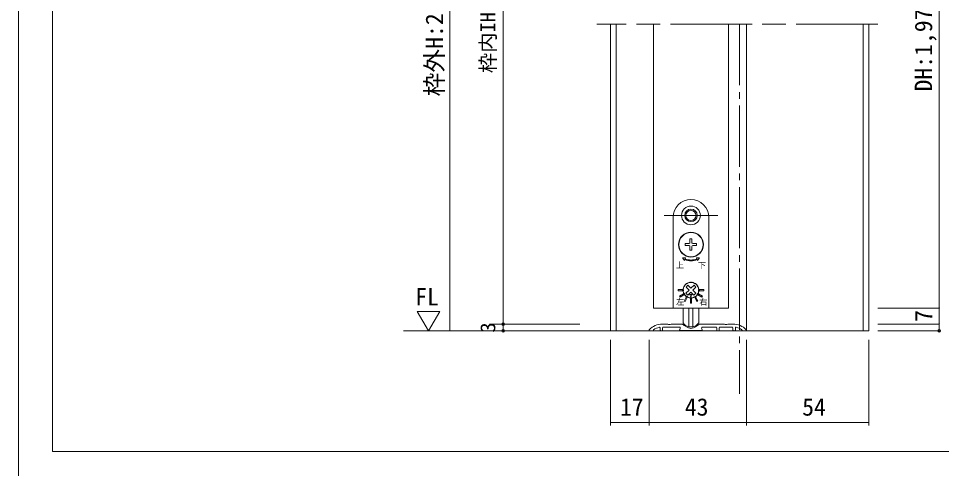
# Model space of a CAD drawing. Units: millimetres on the paper, enlarged 10 times, with parts at other scales. Extents: x -1985 to 2015, y -1370 to 1400.
# Drawn here: x -1985 to -626, y -78 to 585 of the extents above; entities that cross this region are included whole.
import ezdxf
from ezdxf.enums import TextEntityAlignment as Align

# ---------------------------------------------------------------- set-up
doc = ezdxf.new("R2010")
doc.units = ezdxf.units.MM
doc.header["$LTSCALE"] = 10
doc.header["$PDMODE"] = 32
doc.header["$PDSIZE"] = 4
for name, pattern in [('CHAIN', [18.5, 12, -1.5, 3.5, -1.5]), ('CHAIN2', [12, 9, -1, 1, -1]), ('USER1', [19.05, 12.7, -6.35])]:
    doc.linetypes.add(name, pattern=pattern)
doc.layers.add('1-1_0', color=7, linetype='Continuous', lineweight=20)
doc.layers.add('2-0', color=7, linetype='Continuous', lineweight=18)
doc.styles.add('ＭＳ ゴシック', font='')
doc.styles.get('ＭＳ ゴシック').set_extended_font_data('MS Gothic')

msp = doc.modelspace()

# ---------------------------------------------------------------- linework, layer by layer
at = {"layer": '1-1_0'}
for points in [[(2015, -1370), (2015, 1400), (-1985, 1400), (-1985, -1370)], [(395, -52.5), (-1935, -52.5), (-1935, 1350)], [(395, -52.5), (-1935, -52.5), (-1935, 1350)]]:
    msp.add_lwpolyline(points, dxfattribs=at)
at = {"layer": '2-0', "color": 4, "lineweight": 9}
for p, q in [((-1349.93, 1069.06), (-1349.93, 125.24)), ((-1271.59, 949.06), (-1271.59, 135.24)), ((-1398.12, 153.92), (-1381.42, 125.24)), ((-1364.93, 153.92), (-1398.12, 153.92)), ((-1381.42, 125.24), (-1364.93, 153.92)), ((-720.18, 158.57), (-630.04, 158.57)), ((-630.04, 158.57), (-630.04, 135.24)), ((-630.04, 151.91), (-630.04, 135.24)), ((-1113.52, 125.24), (-1418.27, 125.24)), ((-1291.59, 135.24), (-1158.52, 135.24)), ((-1291.59, 125.24), (-1158.52, 125.24)), ((-1271.59, 135.24), (-1271.59, 125.24)), ((-720.18, 135.24), (-630.04, 135.24)), ((-720.18, 125.24), (-630.04, 125.24)), ((-630.04, 135.24), (-630.04, 125.24)), ((-630.04, 135.24), (-630.04, 125.24))]:
    msp.add_line(p, q, dxfattribs=at)
at = {"layer": '2-0', "linetype": 'CHAIN', "lineweight": 20}
msp.add_line((-720.33, 576.91), (-1133.67, 576.91), dxfattribs=at)
at = {"layer": '2-0', "lineweight": 20}
for p, q in [((-1113.52, 125.24), (-1113.52, 576.91)), ((-1105.18, 576.91), (-1105.18, 125.24)), ((-1050.18, 158.57), (-1050.18, 576.91)), ((-940.18, 576.91), (-940.18, 158.57)), ((-913.52, 576.91), (-913.52, 125.24)), ((-741.85, 576.91), (-741.85, 125.24)), ((-733.52, 576.91), (-733.52, 125.24)), ((-1050.18, 158.57), (-940.18, 158.57)), ((-733.52, 125.24), (-1113.52, 125.24)), ((-733.52, 125.24), (-1113.52, 125.24)), ((-891.85, 125.24), (-733.52, 125.24)), ((-891.85, 125.24), (-733.52, 125.24)), ((-1113.52, 111.91), (-1113.52, -13.97)), ((-1056.79, 111.91), (-1056.79, -13.97)), ((-1056.79, 47.34), (-1056.79, 111.91)), ((-733.52, 111.91), (-733.52, -13.97)), ((-1113.31, -9.8), (-1113.73, -9.8)), ((-1057.31, -9.8), (-1056.27, -9.8)), ((-913, -9.8), (-914.04, -9.8)), ((-733.73, -9.8), (-733.31, -9.8))]:
    msp.add_line(p, q, dxfattribs=at)
at = {"layer": '2-0', "color": 4, "linetype": 'CHAIN2', "lineweight": 9}
msp.add_line((-923.52, 576.91), (-923.52, 32.74), dxfattribs=at)
at = {"layer": '2-0', "color": 2, "linetype": 'USER1'}
msp.add_line((-1034.68, 295.24), (-955.68, 295.24), dxfattribs=at)
at = {"layer": '2-0'}
for p, q in [((-1021.52, 292.24), (-1021.52, 158.57)), ((-968.85, 158.57), (-968.85, 292.24)), ((-993.68, 260.57), (-996.68, 260.57)), ((-996.68, 255.07), (-996.68, 260.57)), ((-993.68, 255.07), (-993.68, 260.57)), ((-998.02, 250.74), (-1003.52, 250.74)), ((-996.68, 243.91), (-996.68, 249.41)), ((-993.68, 243.91), (-993.68, 249.41)), ((-986.85, 253.74), (-992.35, 253.74)), ((-986.85, 250.74), (-992.35, 250.74)), ((-986.85, 253.74), (-986.85, 250.74)), ((-993.68, 243.91), (-996.68, 243.91)), ((-995.15, 188.07), (-990.62, 192.49)), ((-1002.55, 180.85), (-998.01, 185.27)), ((-999.75, 177.99), (-1002.55, 180.85)), ((-998.01, 185.27), (-1002.44, 189.81)), ((-999.75, 177.99), (-995.22, 182.41)), ((-990.8, 177.88), (-995.22, 182.41)), ((-987.93, 180.67), (-990.8, 177.88)), ((-1021.52, 158.57), (-968.85, 158.57)), ((-1006.85, 138.13), (-1006.85, 158.57)), ((-998.1, 158.57), (-998.1, 131.06)), ((-992.27, 158.57), (-992.27, 131.06)), ((-983.52, 158.57), (-983.52, 138.13)), ((-1113.52, 125.24), (-733.52, 125.24)), ((-1113.52, 125.24), (-733.52, 125.24)), ((-1055.85, 125.24), (-1051.18, 125.24)), ((-1050.18, 126.24), (-1050.18, 126.77)), ((-1040.52, 129.47), (-1040.52, 126.24)), ((-1039.52, 125.24), (-1037.85, 125.24)), ((-1037.23, 135.24), (-1029.35, 135.24)), ((-1036.85, 126.24), (-1036.85, 129.91)), ((-1035.85, 130.91), (-1012.58, 130.91)), ((-1007.68, 135.24), (-1024.35, 135.24)), ((-1011.72, 127.41), (-1011.14, 128.41)), ((-1010.85, 125.91), (-995.18, 125.91)), ((-998.1, 131.06), (-992.27, 131.06)), ((-979.52, 125.91), (-995.18, 125.91)), ((-946.02, 135.24), (-982.68, 135.24)), ((-978.65, 127.41), (-979.23, 128.41)), ((-958.18, 130.91), (-977.79, 130.91)), ((-957.18, 129.91), (-957.18, 126.24)), ((-956.18, 125.24), (-954.52, 125.24)), ((-953.52, 126.24), (-953.52, 129.91)), ((-952.52, 130.91), (-934.52, 130.91)), ((-933.14, 135.24), (-941.02, 135.24)), ((-933.52, 126.24), (-933.52, 129.91)), ((-930.85, 125.24), (-932.52, 125.24)), ((-929.85, 129.47), (-929.85, 126.24)), ((-920.18, 126.24), (-920.18, 126.77)), ((-914.52, 125.24), (-919.18, 125.24))]:
    msp.add_line(p, q, dxfattribs=at)
at = {"layer": '2-0', "color": 4, "lineweight": 9}
msp.add_lwpolyline([(-720.18, 949.06), (-630.04, 949.06), (-630.04, 151.91)], dxfattribs=at)
at = {"layer": '2-0'}
for points in [[(-998.02, 253.74), (-1003.52, 253.74), (-1003.52, 250.74)], [(-1003.86, 231.3), (-1003.35, 232.53), (-1007.68, 232.53), (-1004.88, 228.83), (-1004.37, 230.07)], [(-986, 230.07), (-985.49, 228.83), (-982.69, 232.53), (-987.02, 232.53), (-986.51, 231.3)], [(-995.15, 188.07), (-999.57, 192.6), (-1002.44, 189.81)], [(-987.93, 180.67), (-992.36, 185.2), (-987.82, 189.63), (-990.62, 192.49)]]:
    msp.add_lwpolyline(points, dxfattribs=at)
for points in [[(-1014.18, 184.41), (-1007.52, 184.41), (-1007.52, 186.07), (-1014.18, 186.07)], [(-1011.22, 175.02), (-1005.45, 178.35), (-1006.28, 179.79), (-1012.06, 176.46)], [(-995.31, 174.91), (-993.59, 178.89), (-996.93, 178.93)], [(-978.31, 176.46), (-984.09, 179.79), (-984.92, 178.35), (-979.15, 175.02)], [(-976.18, 186.07), (-982.85, 186.07), (-982.85, 184.41), (-976.18, 184.41)], [(-1003.96, 168.37), (-1000.63, 174.14), (-1002.07, 174.97), (-1005.41, 169.2)], [(-994.35, 172.91), (-996.02, 172.91), (-996.02, 166.24), (-994.35, 166.24)], [(-984.96, 169.2), (-988.3, 174.97), (-989.74, 174.14), (-986.41, 168.37)]]:
    msp.add_lwpolyline(points, close=True, dxfattribs=at)
at = {"layer": '2-0', "lineweight": 20}
for points in [[(-913.52, 47.34), (-913.52, 111.91), (-913.52, -13.97)], [(-1113.52, -9.8), (-1056.79, -9.8), (-913.52, -9.8), (-733.52, -9.8)]]:
    msp.add_lwpolyline(points, dxfattribs=at)
at = {"layer": '2-0'}
for centre, radius in [((-995.18, 295.24), 13.83), ((-995.18, 295.24), 9.17), ((-995.18, 295.24), 7.5), ((-995.18, 252.24), 18.33), ((-995.18, 252.24), 17.83)]:
    msp.add_circle(centre, radius, dxfattribs=at)
for centre, radius, start, end in [((-995.18, 292.24), 26.33, 0, 180), ((-998.02, 255.07), 1.33, 270, 360), ((-998.02, 249.41), 1.33, 360, 90), ((-992.35, 255.07), 1.33, 180, 270), ((-992.35, 249.41), 1.33, 90, 180), ((-995.18, 252.24), 22.67, 247.5, 292.5), ((-995.18, 252.24), 24, 247.5, 292.5), ((-995.18, 185.24), 11.67, 98.90298, 201.09702), ((-1002.88, 187.97), 3.33, 129.87866, 160.42431), ((-995.18, 185.24), 11.17, 146.90028, 151.69834), ((-1001.27, 190.68), 3.33, 138.17431, 168.71996), ((-995.18, 185.24), 11.5, 130.42431, 138.17431), ((-1000.48, 191.46), 3.33, 99.87866, 130.42431), ((-995.18, 185.24), 11.17, 116.90028, 121.69834), ((-997.73, 193), 3.33, 108.17431, 138.71996), ((-995.18, 185.24), 11.5, 100.42431, 108.17431), ((-996.66, 193.27), 3.33, 69.87866, 100.42431), ((-996.63, 194.46), 2.33, 72.61143, 98.90298), ((-995.18, 199.07), 2.5, 252.61143, 287.38857), ((-995.18, 185.24), 11.17, 86.90028, 91.69834), ((-993.51, 193.23), 3.33, 78.17431, 108.71996), ((-993.74, 194.46), 2.33, 81.09702, 107.38857), ((-995.18, 185.24), 11.67, 338.90298, 81.09702), ((-995.18, 185.24), 11.5, 70.42431, 78.17431), ((-992.45, 192.93), 3.33, 39.87866, 70.42431), ((-995.18, 185.24), 11.17, 56.90028, 61.69834), ((-989.74, 191.32), 3.33, 48.17431, 78.71996), ((-995.18, 185.24), 11.5, 40.42431, 48.17431), ((-988.97, 190.53), 3.33, 9.87866, 40.42431), ((-995.18, 185.24), 11.17, 26.90028, 31.69834), ((-987.42, 187.79), 3.33, 18.17431, 48.71996), ((-1003.22, 183.76), 3.33, 159.87866, 190.42431), ((-1003.18, 186.91), 3.33, 168.17431, 198.71996), ((-995.18, 185.24), 11.5, 190.42431, 198.17431), ((-995.18, 185.24), 11.5, 160.42431, 168.17431), ((-995.18, 185.24), 11.17, 176.90028, 181.69834), ((-1002.94, 182.69), 3.33, 198.17431, 228.71996), ((-1003.89, 181.88), 2.33, 201.09702, 227.38857), ((-1007.16, 178.32), 2.5, 12.61143, 47.38857), ((-995.18, 185.24), 11.17, 206.90028, 211.69834), ((-1002.45, 179.38), 2.33, 192.61143, 218.90298), ((-1001.4, 179.94), 3.33, 189.87866, 220.42431), ((-995.18, 185.24), 11.67, 218.90298, 321.09702), ((-995.18, 185.24), 11.5, 220.42431, 228.17431), ((-1000.63, 179.15), 3.33, 228.17431, 258.71996), ((-995.18, 185.24), 11.5, 310.42431, 318.17431), ((-989.1, 179.79), 3.33, 318.17431, 348.71996), ((-987.92, 179.38), 2.33, 321.09702, 347.38857), ((-995.18, 185.24), 11.17, 326.90028, 331.69834), ((-983.2, 178.32), 2.5, 132.61143, 167.38857), ((-987.49, 182.5), 3.33, 309.87866, 340.42431), ((-986.48, 181.88), 2.33, 312.61143, 338.90298), ((-995.18, 185.24), 11.5, 340.42431, 348.17431), ((-995.18, 185.24), 11.5, 10.42431, 18.17431), ((-995.18, 185.24), 11.17, 356.90028, 1.69834), ((-987.19, 183.56), 3.33, 348.17431, 18.71996), ((-987.15, 186.72), 3.33, 339.87866, 10.42431), ((-995.18, 185.24), 11.17, 236.90028, 241.69834), ((-997.92, 177.54), 3.33, 219.87866, 250.42431), ((-995.18, 185.24), 11.5, 250.42431, 258.17431), ((-996.86, 177.25), 3.33, 258.17431, 288.71996), ((-995.18, 185.24), 11.17, 266.90028, 271.69834), ((-993.71, 177.21), 3.33, 249.87866, 280.42431), ((-995.18, 185.24), 11.5, 280.42431, 288.17431), ((-992.64, 177.48), 3.33, 288.17431, 318.71996), ((-995.18, 185.24), 11.17, 296.90028, 301.69834), ((-989.89, 179.02), 3.33, 279.87866, 310.42431), ((-1005.18, 138.13), 1.67, 180, 210.56067), ((-995.14, 144.06), 13.33, 210.56067, 257.16143), ((-995.23, 144.06), 13.33, 282.83857, 329.43933), ((-985.18, 138.13), 1.67, 329.43933, 360), ((-1055.85, 126.24), 1, 136.50339, 270), ((-1037.23, 108.57), 26.67, 90, 136.50339), ((-1051.18, 126.24), 1, 270, 0), ((-1037.23, 108.57), 22.33, 101.58901, 125.44735), ((-1041.52, 129.47), 1, 0, 101.58901), ((-1039.52, 126.24), 1, 180, 270), ((-1037.85, 126.24), 1, 270, 0), ((-1035.85, 129.91), 1, 90, 180), ((-1026.85, 139.59), 5.02, 240.13717, 299.86283), ((-1012.58, 129.24), 1.67, 330, 90), ((-1010.85, 126.91), 1, 150, 270), ((-992.17, 150.36), 21.67, 224.26307, 261.9973), ((-998.2, 150.36), 21.67, 278.0027, 315.73693), ((-979.52, 126.91), 1, 270, 30), ((-977.79, 129.24), 1.67, 90, 210), ((-958.18, 129.91), 1, 0, 90), ((-956.18, 126.24), 1, 180, 270), ((-954.52, 126.24), 1, 270, 0), ((-952.52, 129.91), 1, 90, 180), ((-943.52, 139.59), 5.02, 240.13717, 299.86283), ((-934.52, 129.91), 1, 0, 90), ((-932.52, 126.24), 1, 180, 270), ((-933.14, 108.57), 26.67, 43.49661, 90), ((-930.85, 126.24), 1, 270, 0), ((-928.85, 129.47), 1, 78.41099, 180), ((-933.14, 108.57), 22.33, 54.55265, 78.41099), ((-919.18, 126.24), 1, 180, 270), ((-914.52, 126.24), 1, 270, 43.49661)]:
    msp.add_arc(centre, radius, start, end, dxfattribs=at)
at = {"layer": '2-0', "color": 4, "lineweight": 9}
for centre, start, end in [((-630.04, 158.57), 90, 270), ((-630.04, 158.57), 90, 270), ((-630.04, 158.57), 90, 270), ((-630.04, 158.57), 90, 270), ((-630.04, 158.57), 270, 90), ((-630.04, 158.57), 270, 90), ((-630.04, 158.57), 270, 90), ((-630.04, 158.57), 270, 90), ((-630.04, 135.24), 90, 270), ((-630.04, 135.24), 90, 270), ((-630.04, 135.24), 90, 270), ((-630.04, 135.24), 90, 270), ((-630.04, 125.24), 90, 270), ((-630.04, 125.24), 90, 270), ((-630.04, 125.24), 90, 270), ((-630.04, 125.24), 90, 270), ((-630.04, 125.24), 90, 270), ((-630.04, 125.24), 90, 270), ((-630.04, 135.24), 270, 90), ((-630.04, 135.24), 270, 90), ((-630.04, 135.24), 270, 90), ((-630.04, 135.24), 270, 90), ((-630.04, 125.24), 270, 90), ((-630.04, 125.24), 270, 90), ((-630.04, 125.24), 270, 90), ((-630.04, 125.24), 270, 90), ((-630.04, 125.24), 270, 90), ((-630.04, 125.24), 270, 90)]:
    msp.add_arc(centre, 0.521, start, end, dxfattribs=at)
at = {"layer": '2-0', "lineweight": 20}
for centre, radius, start, end in [((-1113.52, -9.8), 0.208, 180, 0), ((-1056.79, -9.8), 0.521, 0, 180), ((-913.52, -9.8), 0.521, 180, 0), ((-733.52, -9.8), 0.208, 0, 180)]:
    msp.add_arc(centre, radius, start, end, dxfattribs=at)
at = {"layer": '2-0', "color": 4}
for p in [(-1271.59, 135.24), (-1271.59, 125.24), (-630.04, 125.24)]:
    msp.add_point(p, dxfattribs=at)

# ---------------------------------------------------------------- texts
at = {"layer": '2-0', "style": 'ＭＳ ゴシック'}
for s, height, p in [('枠内IH:1,985', 21.99, (-1276.59, 504.65)), ('枠外H:2,024', 25.66, (-1352.43, 470.48)), ('DH:1,970', 25.66, (-632.55, 477.7)), ('7', 25.66, (-632.19, 138.56)), ('3', 21.99, (-1276.59, 122.74))]:
    msp.add_text(s, height=height, rotation=90, dxfattribs=at).set_placement(p, align=Align.BOTTOM_LEFT)
for s, height, p in [('上', 8.55, (-1017.26, 215.18)), ('下', 8.55, (-984.94, 214.92)), ('FL', 25.66, (-1401.08, 155.03)), ('左', 8.55, (-1016.95, 161)), ('右', 8.55, (-982.97, 160.92)), ('17', 25.66, (-1099.69, -7.3)), ('43', 25.66, (-1004.27, -7.3)), ('54', 25.66, (-831.54, -7.3))]:
    msp.add_text(s, height=height, dxfattribs=at).set_placement(p, align=Align.BOTTOM_LEFT)

doc.saveas('drawing.dxf')
